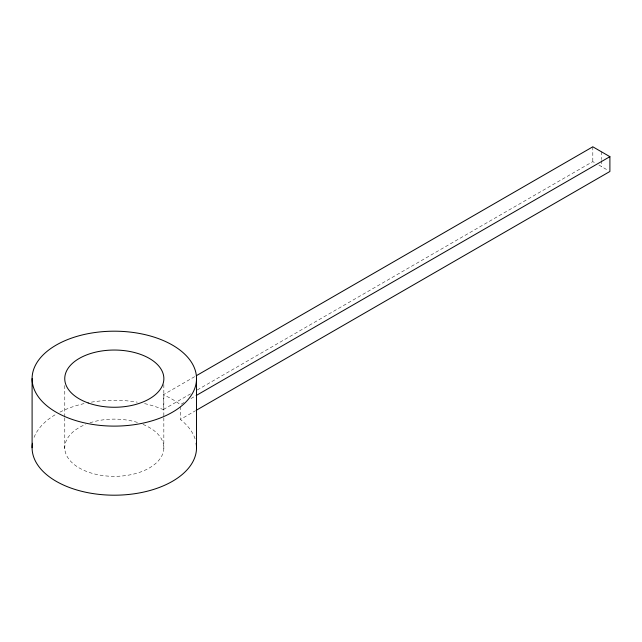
<?xml version="1.0" encoding="UTF-8"?>
<svg xmlns="http://www.w3.org/2000/svg" width="642" height="642" viewBox="0 0 642 642"><rect width="100%" height="100%" fill="white"/><g stroke="black" fill="none" stroke-linecap="round" stroke-linejoin="round"><path stroke-width="0.48" stroke-dasharray="3.21 2.41" d="M144.57 403.601A82.208 47.46 0 0 1 162.627 409.339L163.437 409.5L163.437 394.702L194.662 376.669M163.437 409.5L191.188 393.474M197.263 389.975L592.807 161.607L595.407 163.068M183.997 402.566L180.53 404.564L179.262 403.842A82.208 47.46 0 0 0 164.697 395.424L163.437 394.702M190.939 398.562L195.272 396.058M195.064 438.839A82.208 47.46 0 0 0 180.819 419.836L180.53 419.37L195.272 410.856M598.882 165.01L608.215 170.475M601.49 151.656L601.49 159.553M601.49 160.54L601.49 166.463M592.807 146.801L592.807 161.607M180.53 406.538L180.53 419.37M163.838 384.558L163.838 416.802M163.838 417.798L163.838 448.63M64.778 385.553L64.778 416.802M64.778 417.798L64.778 448.63M34.082 437.379A82.208 47.46 0 0 1 56.175 414.17M59.947 412.132A82.208 47.46 0 0 1 84.046 403.601M91.373 402.157A82.208 47.46 0 0 1 137.244 402.157M143.014 424.41A49.554 28.609 0 0 1 151.255 466.806A49.554 28.609 0 0 1 77.369 466.806A49.554 28.609 0 0 1 85.603 424.41M89.984 422.805A49.554 28.609 0 0 1 138.64 422.805"/><path stroke-width="0.96" d="M196.396 375.666L592.807 146.801L609.9 156.672L609.9 171.478L196.139 410.358M196.139 395.552L609.9 156.672M196.516 378.652A82.208 47.46 0 0 1 73.204 419.756A82.208 47.46 0 0 1 73.204 337.548A82.208 47.46 0 0 1 196.516 378.652L196.516 447.731M32.1 378.652L32.1 447.731M196.155 443.269A82.208 47.46 0 0 1 114.308 495.199A82.208 47.46 0 0 1 32.461 443.269M88.195 402.967A49.554 28.609 0 0 0 163.838 379.55A49.554 28.609 0 0 0 90.891 353.437A49.554 28.609 0 0 0 88.195 402.967"/></g></svg>
